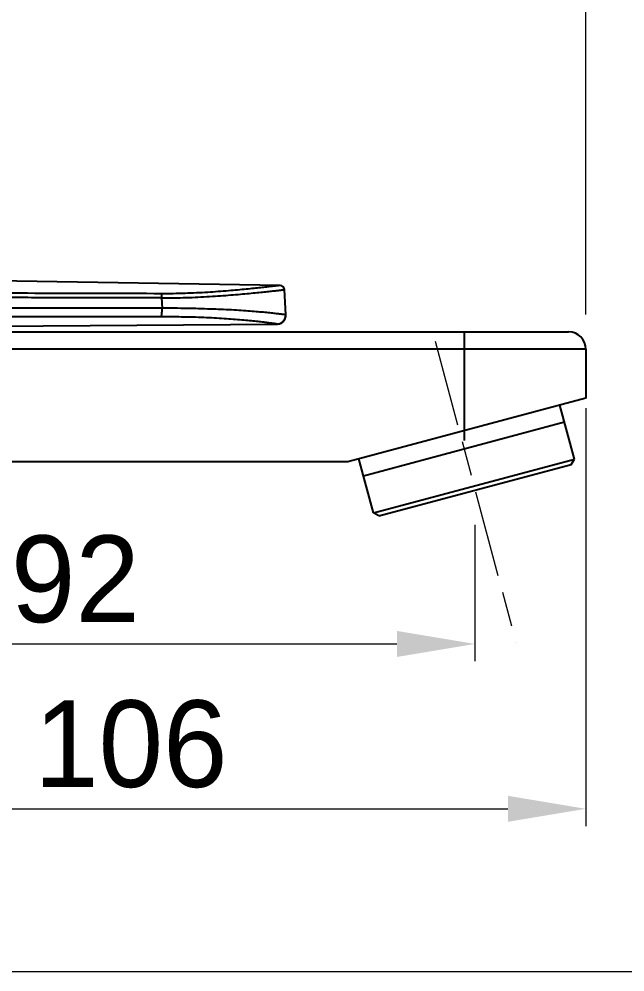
# Model space of a CAD drawing. Header units: millimetres. Extents: x 5308 to 9632, y 1173 to 3839.
# Drawn here: x 8716.5 to 8786.4, y 3243.2 to 3353.1 of the extents above; entities that cross this region are included whole.
import ezdxf

# ---------------------------------------------------------------- set-up
doc = ezdxf.new("R2010")
doc.units = ezdxf.units.MM
doc.header["$LTSCALE"] = 4
doc.header["$PDMODE"] = 3
doc.header["$PDSIZE"] = 0.3125
doc.linetypes.add('CENTER', pattern=[2.25, 1.25, -0.25, 0.5, -0.25])
doc.linetypes.add('CENTER2', pattern=[28.575, 19.05, -3.175, 3.175, -3.175])
doc.layers.get('0').update_dxf_attribs({"linetype": 'CONTINUOUS'})
doc.layers.get('Defpoints').update_dxf_attribs({"linetype": 'CONTINUOUS'})
doc.layers.add('Cneter', color=1, linetype='CENTER2', lineweight=13)
doc.layers.add('DLB3013-CR2S_시공도$0$치수선', color=7, linetype='CONTINUOUS', lineweight=20)
doc.styles.add('DLB3013-CR2S_시공도$0$Daelim Dimension', font='')
doc.styles.get('DLB3013-CR2S_시공도$0$Daelim Dimension').set_extended_font_data('나눔고딕')
doc.dimstyles.new('DLB3013-CR2S_시공도$0$DEFAULT', dxfattribs={"dimscale": 2, "dimtxt": 2, "dimasz": 2, "dimexe": 0, "dimexo": 2, "dimgap": 1, "dimtad": 1, "dimdec": 1, "dimzin": 9, "dimdsep": 46, "dimtxsty": 'DLB3013-CR2S_시공도$0$Daelim Dimension', "dimcen": 0.5, "dimclrd": 252, "dimclre": 252, "dimclrt": 3, "dimadec": 1, "dimazin": 0, "dimtfac": 1, "dimtdec": 1, "dimtix": 1, "dimtmove": 0, "dimatfit": 3, "dimfxl": 1, "dimtolj": 1, "dimtzin": 1, "dimlwd": 9, "dimlwe": 9, "dimarcsym": 0})

# ---------------------------------------------------------------- blocks, each defined once
blk = doc.blocks.new('*D6')
at = {"color": 5, "lineweight": 9, "ltscale": 0.5, "transparency": 16777216}
for p, q in [((8660.9, 3341.04), (8660.9, 3382.77)), ((8781.9, 3319.01), (8781.9, 3382.77)), ((8669.9, 3380.77), (8772.9, 3380.77))]:
    blk.add_line(p, q, dxfattribs=at)
at = {"color": 5, "ltscale": 0.5, "transparency": 16777216}
for points in [[(8669.9, 3382.27), (8669.9, 3379.27), (8660.9, 3380.77)], [(8772.9, 3382.27), (8772.9, 3379.27), (8781.9, 3380.77)]]:
    blk.add_solid(points, dxfattribs=at)
at = {"layer": 'Defpoints', "color": 0, "ltscale": 0.5, "transparency": 16777216}
for p in [(8781.9, 3380.77), (8660.9, 3337.04), (8781.9, 3315.01)]:
    blk.add_point(p, dxfattribs=at)
at = {"color": 7, "ltscale": 0.5, "transparency": 16777216, "insert": (8721.4, 3388.16), "char_height": 10, "attachment_point": 5, "style": 'DLB3013-CR2S_시공도$0$Daelim Dimension'}
blk.add_mtext('\\A1;122', dxfattribs=at)
blk = doc.blocks.new('*D7')
at = {"color": 5, "lineweight": 9, "ltscale": 0.5, "transparency": 16777216}
for p, q in [((8769.1, 3294.74), (8769.1, 3279.01)), ((8676.9, 3285.01), (8676.9, 3283.01)), ((8685.9, 3281.01), (8760.1, 3281.01))]:
    blk.add_line(p, q, dxfattribs=at)
at = {"color": 5, "ltscale": 0.5, "transparency": 16777216}
for points in [[(8685.9, 3282.51), (8685.9, 3279.51), (8676.9, 3281.01)], [(8760.1, 3282.51), (8760.1, 3279.51), (8769.1, 3281.01)]]:
    blk.add_solid(points, dxfattribs=at)
at = {"layer": 'Defpoints', "color": 0, "ltscale": 0.5, "transparency": 16777216}
for p in [(8769.1, 3298.74), (8676.9, 3281.01), (8769.1, 3281.01)]:
    blk.add_point(p, dxfattribs=at)
at = {"color": 7, "ltscale": 0.5, "transparency": 16777216, "insert": (8723, 3288.45), "char_height": 10, "attachment_point": 5, "style": 'DLB3013-CR2S_시공도$0$Daelim Dimension'}
blk.add_mtext('\\A1;92', dxfattribs=at)
blk = doc.blocks.new('*D8')
at = {"color": 5, "lineweight": 9, "ltscale": 0.5, "transparency": 16777216}
for p, q in [((8781.9, 3308.19), (8781.9, 3259.99)), ((8676.9, 3265.99), (8676.9, 3263.99)), ((8685.9, 3261.99), (8772.9, 3261.99))]:
    blk.add_line(p, q, dxfattribs=at)
at = {"color": 5, "ltscale": 0.5, "transparency": 16777216}
for points in [[(8685.9, 3263.49), (8685.9, 3260.49), (8676.9, 3261.99)], [(8772.9, 3263.49), (8772.9, 3260.49), (8781.9, 3261.99)]]:
    blk.add_solid(points, dxfattribs=at)
at = {"layer": 'Defpoints', "color": 0, "ltscale": 0.5, "transparency": 16777216}
for p in [(8781.9, 3312.19), (8676.9, 3261.99), (8781.9, 3261.99)]:
    blk.add_point(p, dxfattribs=at)
at = {"color": 7, "ltscale": 0.5, "transparency": 16777216, "insert": (8729.4, 3269.43), "char_height": 10, "attachment_point": 5, "style": 'DLB3013-CR2S_시공도$0$Daelim Dimension'}
blk.add_mtext('\\A1;106', dxfattribs=at)

msp = doc.modelspace()

# ---------------------------------------------------------------- linework, layer by layer
at = {"color": 7, "linetype": 'Continuous'}
for p, q in [((8746.62, 3322.36), (8699.35, 3323.16)), ((8732.94, 3320.92), (8733, 3319.74)), ((8747.26, 3318.96), (8747.11, 3321.89)), ((8733, 3319.74), (8695.61, 3319.74)), ((8732.9, 3318.74), (8696.89, 3318.74)), ((8704.36, 3317.6), (8746.27, 3317.9)), ((8746.27, 3317.9), (8746.43, 3317.92)), ((8746.27, 3317.9), (8746.27, 3317.9)), ((8746.43, 3317.92), (8746.71, 3318.01)), ((8746.71, 3318.01), (8746.95, 3318.18)), ((8746.95, 3318.18), (8747.13, 3318.41)), ((8697.73, 3317.01), (8779.9, 3317.01)), ((8767.9, 3304.48), (8767.9, 3317.01)), ((8781.9, 3315.01), (8697.73, 3315.01)), ((8781.9, 3315.01), (8781.9, 3309.37)), ((8781.9, 3309.37), (8754.44, 3302.01)), ((8780.57, 3302.33), (8778.9, 3308.56)), ((8756.23, 3300.42), (8779.41, 3306.63)), ((8757.38, 3296.12), (8755.71, 3302.35)), ((8757.38, 3296.12), (8780.57, 3302.33)), ((8780.21, 3301.72), (8780.57, 3302.33)), ((8754.44, 3302.01), (8689.75, 3302.01)), ((8758, 3295.77), (8780.21, 3301.72)), ((8758, 3295.77), (8757.38, 3296.12))]:
    msp.add_line(p, q, dxfattribs=at)
msp.add_lwpolyline([(8747.13, 3318.41), (8747.24, 3318.69), (8747.26, 3318.96)], dxfattribs=at)
for centre, radius, start, end in [((8746.61, 3321.86), 0.5, 2.9871, 89.0347), ((8746.28, 3318.9), 0.977, 341.1213, 345.5048), ((8746.26, 3318.9), 1.01, 345.5254, 2.9399), ((8746.26, 3318.91), 1, 270.4516, 284.672), ((8746.27, 3318.89), 0.988, 284.6405, 291.0749), ((8746.27, 3318.87), 0.969, 291.0921, 292.5592), ((8746.26, 3318.91), 1.01, 292.6293, 302.1799), ((8746.25, 3318.92), 1.02, 302.0268, 309.7213), ((8746.28, 3318.89), 0.979, 309.6308, 320.1019), ((8746.25, 3318.91), 1.01, 320.0526, 327.5827), ((8746.24, 3318.91), 1.02, 327.478, 338.3669), ((8746.29, 3318.9), 0.976, 338.3723, 341.1065), ((8779.9, 3315.01), 2, 0, 90)]:
    msp.add_arc(centre, radius, start, end, dxfattribs=at)
for points, knots in [([(8746.62, 3322.36), (8746.62, 3322.36), (8746.61, 3322.36), (8746.6, 3322.36), (8746.58, 3322.35), (8746.53, 3322.35), (8746.46, 3322.34), (8746.35, 3322.33), (8746.2, 3322.31), (8746.03, 3322.29), (8745.82, 3322.27), (8745.49, 3322.23), (8745, 3322.18), (8744.33, 3322.1), (8743.56, 3322.02), (8742.67, 3321.92), (8741.69, 3321.83), (8740.22, 3321.7), (8738.2, 3321.55), (8735.61, 3321.43), (8733.82, 3321.4), (8732.9, 3321.41)], [0, 0, 0, 0, 0.000347, 0.00127, 0.002772, 0.004854, 0.010759, 0.018994, 0.02954, 0.042355, 0.057392, 0.074605, 0.115384, 0.164355, 0.221268, 0.285898, 0.357736, 0.436109, 0.609184, 0.799011, 1, 1, 1, 1]), ([(8732.94, 3320.92), (8730.66, 3320.92), (8726.09, 3320.93), (8719.24, 3320.95), (8712.38, 3320.97), (8705.53, 3320.99), (8699.86, 3321), (8696.47, 3321.01), (8695.37, 3321.02)], [0, 0, 0, 0, 0.125, 0.2500001, 0.3750002, 0.5000002, 0.6250003, 0.685366, 0.685366, 0.685366, 0.685366]), ([(8732.9, 3321.41), (8723.76, 3321.44), (8711.29, 3321.47), (8698.81, 3321.5), (8695.47, 3321.51)], [0, 0, 0, 0, 0.4999696, 0.6826542, 0.6826542, 0.6826542, 0.6826542]), ([(8732.9, 3321.41), (8732.9, 3321.4), (8732.91, 3321.38), (8732.92, 3321.32), (8732.93, 3321.22), (8732.94, 3321.08), (8732.94, 3320.97), (8732.94, 3320.92)], [0, 0, 0, 0, 0.04743, 0.122407, 0.355141, 0.667619, 1, 1, 1, 1]), ([(8732.94, 3320.92), (8733.89, 3320.92), (8735.74, 3320.95), (8738.01, 3321.06), (8739.72, 3321.17), (8740.91, 3321.26), (8742.01, 3321.35), (8743.03, 3321.45), (8743.94, 3321.54), (8744.75, 3321.62), (8745.35, 3321.68), (8745.78, 3321.73), (8746.05, 3321.76), (8746.29, 3321.78), (8746.51, 3321.81), (8746.69, 3321.83), (8746.82, 3321.85), (8746.9, 3321.86), (8746.96, 3321.86), (8747, 3321.87), (8747.04, 3321.87), (8747.07, 3321.88), (8747.09, 3321.88), (8747.1, 3321.88), (8747.11, 3321.88), (8747.11, 3321.89)], [0, 0, 0, 0, 0.200729, 0.390617, 0.479511, 0.56338, 0.641533, 0.713327, 0.778163, 0.835497, 0.884852, 0.906406, 0.925815, 0.943041, 0.958046, 0.970799, 0.981272, 0.985647, 0.989444, 0.992661, 0.995296, 0.997348, 0.998816, 0.999699, 1, 1, 1, 1]), ([(8732.9, 3318.74), (8732.91, 3318.75), (8732.93, 3318.79), (8732.95, 3318.85), (8732.96, 3318.95), (8732.98, 3319.08), (8732.99, 3319.23), (8733, 3319.45), (8733, 3319.63), (8733, 3319.74)], [0, 0, 0, 0, 0.038654, 0.106839, 0.207027, 0.336217, 0.489133, 0.656922, 1, 1, 1, 1]), ([(8747.26, 3318.96), (8747.26, 3318.96), (8747.26, 3318.96), (8747.26, 3318.96), (8747.25, 3318.96), (8747.24, 3318.96), (8747.22, 3318.97), (8747.19, 3318.97), (8747.15, 3318.98), (8747.11, 3318.99), (8747.05, 3319), (8746.96, 3319.01), (8746.83, 3319.03), (8746.65, 3319.06), (8746.43, 3319.08), (8746.19, 3319.11), (8745.91, 3319.14), (8745.48, 3319.19), (8744.87, 3319.25), (8744.05, 3319.32), (8743.13, 3319.39), (8742.11, 3319.47), (8740.58, 3319.56), (8738.49, 3319.64), (8735.81, 3319.72), (8733.96, 3319.74), (8733, 3319.74)], [0, 0, 0, 0, 0.00008, 0.00031, 0.000692, 0.001223, 0.002735, 0.004841, 0.007539, 0.010825, 0.014695, 0.019147, 0.02978, 0.042697, 0.057868, 0.075252, 0.094807, 0.116493, 0.166062, 0.223549, 0.288465, 0.36026, 0.438314, 0.610684, 0.800004, 1, 1, 1, 1]), ([(8746.27, 3317.9), (8746.26, 3317.91), (8746.24, 3317.91), (8746.2, 3317.92), (8746.12, 3317.93), (8746.01, 3317.95), (8745.87, 3317.97), (8745.62, 3318), (8745.24, 3318.05), (8744.7, 3318.12), (8744.04, 3318.2), (8743.28, 3318.28), (8742.07, 3318.39), (8740.35, 3318.52), (8738.06, 3318.65), (8735.55, 3318.73), (8733.8, 3318.74), (8732.9, 3318.74)], [0, 0, 0, 0, 0.001343, 0.004853, 0.010639, 0.01881, 0.029413, 0.042361, 0.074871, 0.115761, 0.164956, 0.222203, 0.286993, 0.436832, 0.609454, 0.799225, 1, 1, 1, 1])]:
    msp.add_open_spline(points, degree=3, knots=knots, dxfattribs=at)
at = {"layer": 'Cneter', "linetype": 'CENTER', "ltscale": 2}
msp.add_line((8764.5, 3315.94), (8773.82, 3281.16), dxfattribs=at)
at = {"layer": 'DLB3013-CR2S_시공도$0$치수선'}
msp.add_line((9320.97, 3243.17), (8606.9, 3243.17), dxfattribs=at)

# ---------------------------------------------------------------- dimensions: what is measured, and where the dimension line sits
at = {"color": 5, "ltscale": 0.5}
for base, p1, p2, text, picture, middle in [((8781.9, 3380.77), (8660.9, 3337.04), (8781.9, 3315.01), '122', '*D6', (8721.4, 3388.16)), ((8781.9, 3261.99), (8676.9, 3261.99), (8781.9, 3312.19), '106', '*D8', (8729.4, 3269.43))]:
    dim = msp.add_linear_dim(base=base, p1=p1, p2=p2, text=text, dimstyle='DLB3013-CR2S_시공도$0$DEFAULT', override={"dimtxt": 5, "dimasz": 4.5, "dimexe": 1, "dimdec": 0, "dimclrd": 5, "dimclre": 5, "dimclrt": 7}, dxfattribs=at)
    dim.commit()
    dim.dimension.update_dxf_attribs({"geometry": picture, "text_midpoint": middle})
dim = msp.add_linear_dim(base=(8769.1, 3281.01), p1=(8676.9, 3281.01), p2=(8769.1, 3298.74), dimstyle='DLB3013-CR2S_시공도$0$DEFAULT', override={"dimtxt": 5, "dimasz": 4.5, "dimexe": 1, "dimdec": 0, "dimclrd": 5, "dimclre": 5, "dimclrt": 7}, dxfattribs=at)
dim.commit()
dim.dimension.update_dxf_attribs({"geometry": '*D7', "text_midpoint": (8723, 3288.45)})

doc.saveas('drawing.dxf')
